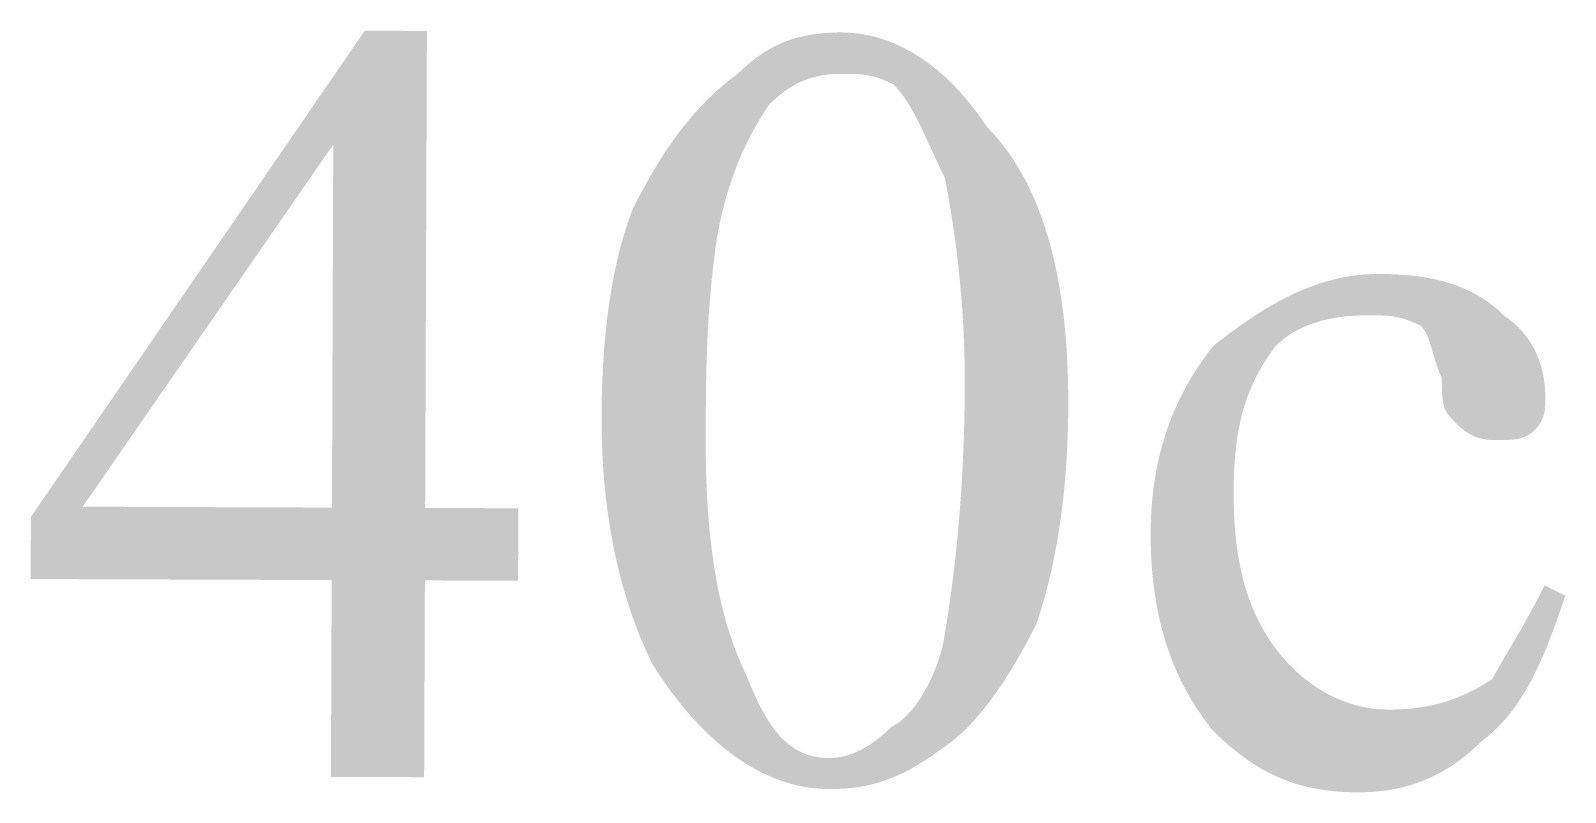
# Model space of a CAD drawing. Header units: millimetres. Extents: x -125 to 146, y -26 to 163.
# Drawn here: x -23.59 to -17.31, y -1.62 to 1.5 of the extents above; entities that cross this region are included whole.
import ezdxf

# ---------------------------------------------------------------- set-up
doc = ezdxf.new("R2010")
doc.units = ezdxf.units.MM
doc.header["$MEASUREMENT"] = 0
doc.layers.get('0').update_dxf_attribs({"color": 255, "linetype": 'CONTINUOUS'})

msp = doc.modelspace()

# ---------------------------------------------------------------- hatches: boundary and pattern name
at = {"true_color": 0x000007}
h = msp.add_hatch(color=7, dxfattribs=at)
h.paths.add_polyline_path([(-21.594, -0.4548), (-21.5951, -0.7511), (-21.9761, -0.7497), (-21.9791, -1.5541), (-22.3601, -1.5526), (-22.3571, -0.7483), (-23.5874, -0.7438), (-23.5865, -0.4898), (-22.2218, 1.4975), (-21.9678, 1.4966), (-21.975, -0.4534)])
h.paths.add_polyline_path([(-22.356, -0.452), (-22.3505, 1.0323), (-23.3747, -0.4482)])
h = msp.add_hatch(color=7, dxfattribs=at)
h.paths.add_polyline_path([(-21.2539, -0.0751), (-21.2536, -0.0326), (-21.2528, 0.0093), (-21.2515, 0.0507), (-21.2498, 0.0916), (-21.2477, 0.132), (-21.2451, 0.1718), (-21.2421, 0.2111), (-21.2386, 0.2497), (-21.2347, 0.2878), (-21.2304, 0.3252), (-21.2256, 0.362), (-21.2204, 0.3981), (-21.2148, 0.4335), (-21.2087, 0.4683), (-21.2022, 0.5023), (-21.1952, 0.5356), (-21.1878, 0.5682), (-21.18, 0.6), (-21.1717, 0.631), (-21.163, 0.6612), (-21.1539, 0.6906), (-21.1443, 0.7192), (-21.1343, 0.7469), (-21.1238, 0.7738), (-21.1078, 0.805), (-21.0918, 0.8354), (-21.0758, 0.865), (-21.0597, 0.8937), (-21.0435, 0.9216), (-21.0272, 0.9487), (-21.0108, 0.9751), (-20.9943, 1.0006), (-20.9776, 1.0255), (-20.9608, 1.0496), (-20.9437, 1.0731), (-20.9265, 1.0958), (-20.909, 1.1179), (-20.8913, 1.1394), (-20.8733, 1.1602), (-20.855, 1.1804), (-20.8364, 1.2001), (-20.8174, 1.2191), (-20.7981, 1.2376), (-20.7785, 1.2556), (-20.7584, 1.2731), (-20.738, 1.29), (-20.7171, 1.3065), (-20.6958, 1.3225), (-20.6799, 1.3379), (-20.6639, 1.3524), (-20.6479, 1.3661), (-20.6319, 1.3789), (-20.6158, 1.391), (-20.5996, 1.4022), (-20.5833, 1.4127), (-20.5669, 1.4224), (-20.5503, 1.4314), (-20.5335, 1.4396), (-20.5166, 1.4472), (-20.4995, 1.4541), (-20.4822, 1.4603), (-20.4646, 1.4659), (-20.4468, 1.4709), (-20.4287, 1.4752), (-20.4103, 1.479), (-20.3916, 1.4821), (-20.3726, 1.4848), (-20.3532, 1.4869), (-20.3334, 1.4885), (-20.3133, 1.4895), (-20.2928, 1.4901), (-20.2718, 1.4903), (-20.2454, 1.4895), (-20.219, 1.4875), (-20.1926, 1.484), (-20.1662, 1.4793), (-20.14, 1.4733), (-20.1138, 1.4659), (-20.0878, 1.4572), (-20.0619, 1.4472), (-20.0361, 1.4358), (-20.0106, 1.4232), (-19.9852, 1.4092), (-19.96, 1.3939), (-19.935, 1.3773), (-19.9103, 1.3593), (-19.8858, 1.34), (-19.8617, 1.3194), (-19.8378, 1.2975), (-19.8142, 1.2743), (-19.791, 1.2497), (-19.7682, 1.2238), (-19.7457, 1.1966), (-19.7235, 1.1681), (-19.7019, 1.1383), (-19.6806, 1.1071), (-19.6498, 1.0744), (-19.6208, 1.0399), (-19.5935, 1.0038), (-19.5678, 0.9662), (-19.5438, 0.9269), (-19.5213, 0.8863), (-19.5004, 0.8441), (-19.481, 0.8006), (-19.4631, 0.7558), (-19.4466, 0.7097), (-19.4315, 0.6624), (-19.4178, 0.614), (-19.4054, 0.5645), (-19.3943, 0.5139), (-19.3845, 0.4623), (-19.3759, 0.4098), (-19.3684, 0.3565), (-19.3621, 0.3023), (-19.3569, 0.2473), (-19.3527, 0.1916), (-19.3496, 0.1353), (-19.3475, 0.0783), (-19.3464, 0.0208), (-19.3461, -0.0371), (-19.3465, -0.0796), (-19.3473, -0.1215), (-19.3486, -0.163), (-19.3503, -0.204), (-19.3524, -0.2446), (-19.355, -0.2847), (-19.358, -0.3243), (-19.3615, -0.3635), (-19.3654, -0.4022), (-19.3697, -0.4405), (-19.3745, -0.4782), (-19.3797, -0.5156), (-19.3853, -0.5525), (-19.3914, -0.5889), (-19.3979, -0.6248), (-19.4049, -0.6604), (-19.4123, -0.6954), (-19.4201, -0.73), (-19.4284, -0.7642), (-19.4372, -0.7979), (-19.4463, -0.8312), (-19.4559, -0.864), (-19.466, -0.8964), (-19.4764, -0.9283), (-19.4924, -0.9596), (-19.5084, -0.9899), (-19.5244, -1.0194), (-19.5404, -1.048), (-19.5564, -1.0757), (-19.5723, -1.1026), (-19.5883, -1.1285), (-19.6043, -1.1536), (-19.6202, -1.1778), (-19.6362, -1.2011), (-19.6522, -1.2236), (-19.6681, -1.2451), (-19.6841, -1.2658), (-19.7, -1.2856), (-19.716, -1.3045), (-19.7319, -1.3225), (-19.7478, -1.3396), (-19.7638, -1.3559), (-19.7797, -1.3712), (-19.7956, -1.3857), (-19.8116, -1.3994), (-19.8275, -1.4121), (-19.8434, -1.4239), (-19.8593, -1.4349), (-19.8803, -1.4503), (-19.9009, -1.4648), (-19.9212, -1.4784), (-19.9411, -1.4912), (-19.9607, -1.5033), (-19.98, -1.5145), (-19.9991, -1.5249), (-20.018, -1.5347), (-20.0368, -1.5436), (-20.0555, -1.5519), (-20.0741, -1.5594), (-20.0926, -1.5663), (-20.1112, -1.5725), (-20.1298, -1.5781), (-20.1484, -1.5831), (-20.1672, -1.5874), (-20.1861, -1.5912), (-20.2052, -1.5944), (-20.2245, -1.597), (-20.2441, -1.5991), (-20.2639, -1.6007), (-20.2841, -1.6018), (-20.3047, -1.6024), (-20.3256, -1.6025), (-20.3574, -1.6015), (-20.3891, -1.5987), (-20.4207, -1.5942), (-20.4524, -1.5879), (-20.4839, -1.5799), (-20.5154, -1.5701), (-20.5467, -1.5585), (-20.5779, -1.5451), (-20.609, -1.53), (-20.6399, -1.5131), (-20.6706, -1.4945), (-20.7012, -1.4741), (-20.7315, -1.452), (-20.7616, -1.428), (-20.7914, -1.4023), (-20.821, -1.3749), (-20.8503, -1.3457), (-20.8793, -1.3147), (-20.908, -1.282), (-20.9363, -1.2475), (-20.9643, -1.2112), (-20.992, -1.1732), (-21.0192, -1.1334), (-21.046, -1.0918), (-21.0616, -1.0596), (-21.0766, -1.0265), (-21.0912, -0.9925), (-21.1053, -0.9576), (-21.1189, -0.9218), (-21.1319, -0.8851), (-21.1444, -0.8476), (-21.1563, -0.8092), (-21.1676, -0.7699), (-21.1783, -0.7297), (-21.1884, -0.6887), (-21.1978, -0.6468), (-21.2066, -0.604), (-21.2147, -0.5603), (-21.2221, -0.5157), (-21.2288, -0.4703), (-21.2347, -0.4239), (-21.2398, -0.3767), (-21.2442, -0.3287), (-21.2478, -0.2797), (-21.2506, -0.2299), (-21.2526, -0.1791), (-21.2537, -0.1275)])
h.paths.add_polyline_path([(-20.8283, -0.1613), (-20.8282, -0.2087), (-20.8277, -0.2557), (-20.8267, -0.3021), (-20.8252, -0.3481), (-20.8232, -0.3936), (-20.8207, -0.4385), (-20.8176, -0.4829), (-20.814, -0.5267), (-20.8097, -0.5699), (-20.8048, -0.6125), (-20.7994, -0.6545), (-20.7932, -0.6959), (-20.7864, -0.7366), (-20.7789, -0.7766), (-20.7708, -0.816), (-20.7619, -0.8546), (-20.7522, -0.8924), (-20.7418, -0.9296), (-20.7307, -0.9659), (-20.7187, -1.0015), (-20.7059, -1.0363), (-20.6923, -1.0702), (-20.6779, -1.1033), (-20.6625, -1.1356), (-20.6521, -1.1616), (-20.6415, -1.1868), (-20.6309, -1.211), (-20.6202, -1.2343), (-20.6093, -1.2567), (-20.5983, -1.278), (-20.587, -1.2984), (-20.5754, -1.3178), (-20.5636, -1.3361), (-20.5514, -1.3534), (-20.5388, -1.3697), (-20.5259, -1.3848), (-20.5125, -1.3989), (-20.4986, -1.4118), (-20.4842, -1.4236), (-20.4692, -1.4342), (-20.4537, -1.4437), (-20.4375, -1.4519), (-20.4207, -1.459), (-20.4031, -1.4648), (-20.3848, -1.4694), (-20.3657, -1.4727), (-20.3459, -1.4748), (-20.3251, -1.4755), (-20.3146, -1.4753), (-20.304, -1.4747), (-20.2934, -1.4736), (-20.2828, -1.4721), (-20.2722, -1.4702), (-20.2616, -1.4678), (-20.251, -1.465), (-20.2404, -1.4617), (-20.2298, -1.458), (-20.2192, -1.4538), (-20.2086, -1.4493), (-20.198, -1.4442), (-20.1874, -1.4388), (-20.1768, -1.4328), (-20.1662, -1.4265), (-20.1556, -1.4197), (-20.145, -1.4125), (-20.1344, -1.4048), (-20.1238, -1.3967), (-20.1131, -1.3881), (-20.1025, -1.3791), (-20.0919, -1.3697), (-20.0813, -1.3598), (-20.0707, -1.3494), (-20.0601, -1.3438), (-20.0495, -1.3372), (-20.0389, -1.3298), (-20.0284, -1.3216), (-20.018, -1.3125), (-20.0077, -1.3027), (-19.9974, -1.2921), (-19.9873, -1.2808), (-19.9774, -1.2687), (-19.9676, -1.2559), (-19.9579, -1.2424), (-19.9485, -1.2282), (-19.9393, -1.2133), (-19.9303, -1.1979), (-19.9216, -1.1817), (-19.9132, -1.165), (-19.9051, -1.1477), (-19.8972, -1.1298), (-19.8897, -1.1114), (-19.8825, -1.0924), (-19.8758, -1.0729), (-19.8693, -1.0529), (-19.8633, -1.0325), (-19.8578, -1.0116), (-19.8523, -0.9794), (-19.847, -0.9463), (-19.8416, -0.9123), (-19.8363, -0.8774), (-19.831, -0.8415), (-19.8259, -0.8046), (-19.8209, -0.7667), (-19.8159, -0.7278), (-19.8112, -0.6879), (-19.8065, -0.6469), (-19.8021, -0.6048), (-19.7979, -0.5617), (-19.7939, -0.5174), (-19.7901, -0.472), (-19.7865, -0.4254), (-19.7833, -0.3776), (-19.7803, -0.3287), (-19.7777, -0.2785), (-19.7753, -0.2271), (-19.7733, -0.1745), (-19.7717, -0.1205), (-19.7704, -0.0653), (-19.7696, -0.0088), (-19.7692, 0.0491), (-19.7692, 0.0912), (-19.7697, 0.1329), (-19.7706, 0.174), (-19.7719, 0.2147), (-19.7735, 0.2549), (-19.7755, 0.2945), (-19.7779, 0.3336), (-19.7805, 0.3721), (-19.7835, 0.4101), (-19.7867, 0.4474), (-19.7902, 0.4841), (-19.7939, 0.5201), (-19.7978, 0.5555), (-19.802, 0.5903), (-19.8063, 0.6243), (-19.8108, 0.6576), (-19.8155, 0.6902), (-19.8203, 0.722), (-19.8252, 0.753), (-19.8301, 0.7833), (-19.8352, 0.8127), (-19.8403, 0.8414), (-19.8455, 0.8692), (-19.8507, 0.8961), (-19.861, 0.9171), (-19.8709, 0.9376), (-19.8804, 0.9577), (-19.8896, 0.9774), (-19.8985, 0.9966), (-19.9071, 1.0153), (-19.9156, 1.0337), (-19.9238, 1.0516), (-19.9319, 1.069), (-19.9399, 1.086), (-19.9478, 1.1026), (-19.9557, 1.1187), (-19.9636, 1.1344), (-19.9715, 1.1496), (-19.9795, 1.1644), (-19.9876, 1.1788), (-19.9959, 1.1927), (-20.0043, 1.2062), (-20.013, 1.2192), (-20.0219, 1.2318), (-20.0311, 1.244), (-20.0407, 1.2557), (-20.0506, 1.267), (-20.061, 1.2778), (-20.0713, 1.283), (-20.0813, 1.2876), (-20.0908, 1.2919), (-20.1001, 1.2958), (-20.109, 1.2994), (-20.1177, 1.3025), (-20.1262, 1.3054), (-20.1345, 1.3079), (-20.1427, 1.3101), (-20.1507, 1.3121), (-20.1587, 1.3138), (-20.1666, 1.3153), (-20.1746, 1.3165), (-20.1826, 1.3176), (-20.1906, 1.3184), (-20.1988, 1.3191), (-20.2071, 1.3197), (-20.2156, 1.3201), (-20.2243, 1.3204), (-20.2333, 1.3206), (-20.2425, 1.3208), (-20.2521, 1.3209), (-20.2621, 1.3209), (-20.2725, 1.321), (-20.2881, 1.3208), (-20.3034, 1.3202), (-20.3182, 1.3191), (-20.3326, 1.3177), (-20.3467, 1.3157), (-20.3605, 1.3134), (-20.3739, 1.3105), (-20.387, 1.3073), (-20.3998, 1.3036), (-20.4123, 1.2994), (-20.4246, 1.2948), (-20.4366, 1.2898), (-20.4484, 1.2844), (-20.4601, 1.2784), (-20.4715, 1.2721), (-20.4828, 1.2653), (-20.4939, 1.2581), (-20.5049, 1.2504), (-20.5158, 1.2423), (-20.5266, 1.2337), (-20.5373, 1.2247), (-20.548, 1.2153), (-20.5586, 1.2054), (-20.5693, 1.1951), (-20.5799, 1.179), (-20.5905, 1.1625), (-20.6011, 1.1455), (-20.6116, 1.128), (-20.6221, 1.11), (-20.6325, 1.0914), (-20.6428, 1.0724), (-20.6529, 1.0527), (-20.6629, 1.0324), (-20.6727, 1.0116), (-20.6824, 0.9901), (-20.6918, 0.968), (-20.701, 0.9452), (-20.71, 0.9217), (-20.7188, 0.8975), (-20.7272, 0.8727), (-20.7354, 0.847), (-20.7433, 0.8207), (-20.7508, 0.7935), (-20.758, 0.7656), (-20.7648, 0.7368), (-20.7713, 0.7072), (-20.7773, 0.6768), (-20.783, 0.6455), (-20.7882, 0.6087), (-20.793, 0.5723), (-20.7973, 0.5363), (-20.8013, 0.5007), (-20.805, 0.4655), (-20.8082, 0.4306), (-20.8112, 0.396), (-20.8138, 0.3617), (-20.8161, 0.3277), (-20.8182, 0.294), (-20.82, 0.2605), (-20.8216, 0.2273), (-20.8229, 0.1942), (-20.824, 0.1614), (-20.825, 0.1287), (-20.8258, 0.0961), (-20.8264, 0.0637), (-20.8269, 0.0314), (-20.8273, -0.0008), (-20.8276, -0.033), (-20.8278, -0.0651), (-20.828, -0.0972), (-20.8282, -0.1292)])
msp.add_hatch(color=7, dxfattribs=at).paths.add_polyline_path([(-17.3143, -0.8119), (-17.3251, -0.8438), (-17.3358, -0.8751), (-17.3466, -0.9059), (-17.3575, -0.9362), (-17.3686, -0.9659), (-17.3798, -0.9951), (-17.3913, -1.0238), (-17.403, -1.0518), (-17.415, -1.0792), (-17.4274, -1.106), (-17.4401, -1.1322), (-17.4532, -1.1577), (-17.4668, -1.1825), (-17.4808, -1.2067), (-17.4953, -1.2301), (-17.5104, -1.2528), (-17.5261, -1.2747), (-17.5424, -1.2959), (-17.5593, -1.3163), (-17.5769, -1.3359), (-17.5953, -1.3547), (-17.6145, -1.3727), (-17.6344, -1.3898), (-17.6552, -1.406), (-17.6765, -1.4264), (-17.6977, -1.4456), (-17.719, -1.4635), (-17.7403, -1.4802), (-17.7617, -1.4957), (-17.783, -1.51), (-17.8044, -1.5233), (-17.8257, -1.5355), (-17.8471, -1.5467), (-17.8684, -1.5569), (-17.8898, -1.5661), (-17.9112, -1.5744), (-17.9325, -1.5818), (-17.9539, -1.5884), (-17.9752, -1.5942), (-17.9966, -1.5992), (-18.0179, -1.6034), (-18.0392, -1.607), (-18.0605, -1.6099), (-18.0818, -1.6122), (-18.103, -1.6139), (-18.1242, -1.615), (-18.1455, -1.6156), (-18.1666, -1.6158), (-18.1979, -1.6152), (-18.2284, -1.6138), (-18.2581, -1.6115), (-18.2869, -1.6083), (-18.3151, -1.6042), (-18.3425, -1.5993), (-18.3693, -1.5934), (-18.3954, -1.5867), (-18.421, -1.5791), (-18.446, -1.5706), (-18.4705, -1.5613), (-18.4945, -1.5511), (-18.518, -1.54), (-18.5412, -1.528), (-18.564, -1.5151), (-18.5864, -1.5013), (-18.6086, -1.4867), (-18.6304, -1.4712), (-18.6521, -1.4548), (-18.6736, -1.4375), (-18.6949, -1.4194), (-18.7161, -1.4003), (-18.7373, -1.3804), (-18.7584, -1.3596), (-18.779, -1.3328), (-18.7987, -1.3056), (-18.8176, -1.2778), (-18.8356, -1.2496), (-18.8527, -1.2208), (-18.8689, -1.1914), (-18.8842, -1.1615), (-18.8986, -1.131), (-18.9122, -1.1), (-18.9249, -1.0683), (-18.9366, -1.036), (-18.9475, -1.003), (-18.9576, -0.9694), (-18.9667, -0.9351), (-18.9749, -0.9002), (-18.9823, -0.8645), (-18.9888, -0.8281), (-18.9944, -0.7909), (-18.9991, -0.753), (-19.0029, -0.7144), (-19.0059, -0.6749), (-19.0079, -0.6347), (-19.0091, -0.5936), (-19.0094, -0.5517), (-19.0088, -0.5149), (-19.0073, -0.4785), (-19.005, -0.4426), (-19.0018, -0.4071), (-18.9977, -0.372), (-18.9927, -0.3374), (-18.9868, -0.3033), (-18.9801, -0.2696), (-18.9725, -0.2363), (-18.964, -0.2035), (-18.9546, -0.1711), (-18.9443, -0.1392), (-18.9332, -0.1077), (-18.9212, -0.0766), (-18.9083, -0.046), (-18.8945, -0.0159), (-18.8798, 0.0138), (-18.8643, 0.0431), (-18.8479, 0.0719), (-18.8306, 0.1003), (-18.8124, 0.1282), (-18.7933, 0.1557), (-18.7734, 0.1828), (-18.7526, 0.2094), (-18.726, 0.2302), (-18.6995, 0.2506), (-18.6729, 0.2704), (-18.6462, 0.2897), (-18.6195, 0.3084), (-18.5927, 0.3265), (-18.5658, 0.344), (-18.5388, 0.3607), (-18.5116, 0.3767), (-18.4842, 0.3919), (-18.4567, 0.4063), (-18.429, 0.4198), (-18.401, 0.4325), (-18.3729, 0.4443), (-18.3444, 0.4551), (-18.3157, 0.4649), (-18.2867, 0.4737), (-18.2574, 0.4814), (-18.2278, 0.488), (-18.1978, 0.4935), (-18.1675, 0.4978), (-18.1368, 0.5008), (-18.1057, 0.5027), (-18.0741, 0.5032), (-18.0476, 0.5029), (-18.0215, 0.5021), (-17.9959, 0.5008), (-17.9707, 0.4991), (-17.946, 0.4968), (-17.9218, 0.494), (-17.8981, 0.4907), (-17.8748, 0.4868), (-17.8519, 0.4823), (-17.8296, 0.4772), (-17.8077, 0.4715), (-17.7862, 0.4651), (-17.7652, 0.4581), (-17.7447, 0.4504), (-17.7246, 0.442), (-17.705, 0.4329), (-17.6858, 0.423), (-17.667, 0.4124), (-17.6488, 0.401), (-17.6309, 0.3889), (-17.6136, 0.3759), (-17.5966, 0.3621), (-17.5802, 0.3475), (-17.5641, 0.332), (-17.5487, 0.3211), (-17.5342, 0.3098), (-17.5205, 0.2982), (-17.5076, 0.2861), (-17.4956, 0.2737), (-17.4843, 0.2609), (-17.4739, 0.2478), (-17.4641, 0.2344), (-17.4551, 0.2207), (-17.4469, 0.2067), (-17.4393, 0.1925), (-17.4324, 0.178), (-17.4262, 0.1634), (-17.4206, 0.1485), (-17.4156, 0.1334), (-17.4113, 0.1182), (-17.4075, 0.1028), (-17.4043, 0.0873), (-17.4016, 0.0717), (-17.3995, 0.056), (-17.3979, 0.0402), (-17.3968, 0.0244), (-17.3962, 0.0086), (-17.396, -0.0073), (-17.3961, -0.0126), (-17.3961, -0.0179), (-17.3962, -0.0232), (-17.3963, -0.0285), (-17.3965, -0.0338), (-17.3968, -0.0391), (-17.3972, -0.0443), (-17.3978, -0.0496), (-17.3984, -0.0549), (-17.3993, -0.0602), (-17.4003, -0.0655), (-17.4016, -0.0708), (-17.403, -0.0761), (-17.4047, -0.0814), (-17.4067, -0.0866), (-17.4089, -0.0919), (-17.4114, -0.0972), (-17.4142, -0.1025), (-17.4174, -0.1078), (-17.4209, -0.113), (-17.4248, -0.1183), (-17.4291, -0.1236), (-17.4337, -0.1289), (-17.4388, -0.1341), (-17.4442, -0.1392), (-17.4495, -0.1438), (-17.4548, -0.1481), (-17.4603, -0.1519), (-17.4658, -0.1554), (-17.4713, -0.1585), (-17.477, -0.1613), (-17.4828, -0.1638), (-17.4888, -0.166), (-17.4949, -0.1679), (-17.5013, -0.1695), (-17.5078, -0.1709), (-17.5145, -0.1721), (-17.5215, -0.1731), (-17.5287, -0.1739), (-17.5362, -0.1746), (-17.544, -0.175), (-17.5521, -0.1754), (-17.5605, -0.1756), (-17.5693, -0.1758), (-17.5785, -0.1759), (-17.588, -0.1759), (-17.598, -0.1759), (-17.6083, -0.1759), (-17.6187, -0.1756), (-17.6286, -0.1749), (-17.6382, -0.1738), (-17.6473, -0.1724), (-17.6561, -0.1705), (-17.6645, -0.1684), (-17.6726, -0.1659), (-17.6804, -0.163), (-17.6879, -0.1599), (-17.6951, -0.1565), (-17.7021, -0.1529), (-17.7088, -0.149), (-17.7153, -0.1449), (-17.7216, -0.1406), (-17.7277, -0.1361), (-17.7336, -0.1315), (-17.7394, -0.1267), (-17.7451, -0.1218), (-17.7506, -0.1167), (-17.7561, -0.1116), (-17.7614, -0.1064), (-17.7668, -0.1012), (-17.7721, -0.0959), (-17.7773, -0.0906), (-17.7824, -0.0853), (-17.787, -0.0799), (-17.7913, -0.0746), (-17.7951, -0.0691), (-17.7986, -0.0636), (-17.8017, -0.0581), (-17.8045, -0.0524), (-17.807, -0.0466), (-17.8092, -0.0406), (-17.8111, -0.0345), (-17.8127, -0.0281), (-17.8141, -0.0216), (-17.8153, -0.0149), (-17.8163, -0.0079), (-17.8171, -0.0007), (-17.8178, 0.0068), (-17.8182, 0.0146), (-17.8186, 0.0227), (-17.8188, 0.0311), (-17.819, 0.0399), (-17.8191, 0.0491), (-17.8191, 0.0586), (-17.8191, 0.0686), (-17.8191, 0.0789), (-17.8241, 0.0895), (-17.8287, 0.1001), (-17.833, 0.1106), (-17.8369, 0.1211), (-17.8406, 0.1315), (-17.844, 0.1419), (-17.8472, 0.1521), (-17.8502, 0.1621), (-17.8531, 0.1721), (-17.8559, 0.1818), (-17.8586, 0.1914), (-17.8613, 0.2008), (-17.864, 0.2099), (-17.8667, 0.2189), (-17.8696, 0.2275), (-17.8726, 0.2359), (-17.8757, 0.244), (-17.8791, 0.2518), (-17.8827, 0.2592), (-17.8865, 0.2663), (-17.8907, 0.2731), (-17.8953, 0.2794), (-17.9002, 0.2854), (-17.9056, 0.2909), (-17.9159, 0.296), (-17.9259, 0.3007), (-17.9355, 0.305), (-17.9447, 0.3089), (-17.9537, 0.3124), (-17.9624, 0.3156), (-17.9709, 0.3184), (-17.9792, 0.321), (-17.9873, 0.3232), (-17.9954, 0.3252), (-18.0033, 0.3269), (-18.0113, 0.3283), (-18.0192, 0.3296), (-18.0272, 0.3306), (-18.0352, 0.3315), (-18.0434, 0.3322), (-18.0517, 0.3327), (-18.0602, 0.3332), (-18.0689, 0.3335), (-18.0779, 0.3337), (-18.0872, 0.3338), (-18.0968, 0.3339), (-18.1067, 0.334), (-18.1171, 0.334), (-18.138, 0.3339), (-18.1585, 0.3333), (-18.1786, 0.3323), (-18.1982, 0.3308), (-18.2174, 0.3289), (-18.2362, 0.3265), (-18.2545, 0.3237), (-18.2724, 0.3205), (-18.2898, 0.3168), (-18.3068, 0.3127), (-18.3233, 0.3081), (-18.3395, 0.3031), (-18.3551, 0.2976), (-18.3704, 0.2918), (-18.3852, 0.2854), (-18.3995, 0.2786), (-18.4134, 0.2714), (-18.4269, 0.2637), (-18.44, 0.2556), (-18.4526, 0.2471), (-18.4647, 0.2381), (-18.4764, 0.2286), (-18.4877, 0.2188), (-18.4986, 0.2084), (-18.5141, 0.1873), (-18.5287, 0.1662), (-18.5425, 0.1449), (-18.5555, 0.1236), (-18.5677, 0.1021), (-18.5791, 0.0804), (-18.5897, 0.0585), (-18.5995, 0.0363), (-18.6087, 0.0139), (-18.6171, -0.0089), (-18.6248, -0.0321), (-18.6318, -0.0557), (-18.6382, -0.0797), (-18.6439, -0.1042), (-18.649, -0.1292), (-18.6536, -0.1547), (-18.6575, -0.1809), (-18.6608, -0.2077), (-18.6636, -0.2351), (-18.6659, -0.2633), (-18.6677, -0.2922), (-18.6689, -0.3218), (-18.6697, -0.3523), (-18.6701, -0.3836), (-18.67, -0.4151), (-18.6694, -0.4462), (-18.6684, -0.4769), (-18.6668, -0.5071), (-18.6648, -0.5369), (-18.6622, -0.5662), (-18.659, -0.5952), (-18.6553, -0.6236), (-18.651, -0.6517), (-18.6461, -0.6793), (-18.6405, -0.7065), (-18.6343, -0.7333), (-18.6275, -0.7597), (-18.6199, -0.7856), (-18.6117, -0.8111), (-18.6028, -0.8362), (-18.5931, -0.8609), (-18.5826, -0.8851), (-18.5714, -0.9089), (-18.5594, -0.9323), (-18.5466, -0.9553), (-18.533, -0.9779), (-18.5185, -1.0001), (-18.5031, -1.0219), (-18.4871, -1.0427), (-18.4707, -1.0626), (-18.4538, -1.0816), (-18.4366, -1.0997), (-18.419, -1.117), (-18.401, -1.1334), (-18.3827, -1.1489), (-18.3641, -1.1635), (-18.3452, -1.1772), (-18.326, -1.1901), (-18.3065, -1.2021), (-18.2869, -1.2132), (-18.2669, -1.2234), (-18.2468, -1.2327), (-18.2265, -1.2412), (-18.206, -1.2487), (-18.1854, -1.2554), (-18.1647, -1.2612), (-18.1438, -1.2662), (-18.1228, -1.2702), (-18.1018, -1.2734), (-18.0807, -1.2757), (-18.0595, -1.2771), (-18.0384, -1.2776), (-18.0171, -1.2774), (-17.9963, -1.2769), (-17.9759, -1.2758), (-17.9559, -1.2744), (-17.9363, -1.2725), (-17.9171, -1.2701), (-17.8982, -1.2673), (-17.8797, -1.2641), (-17.8614, -1.2604), (-17.8435, -1.2563), (-17.8258, -1.2517), (-17.8084, -1.2467), (-17.7912, -1.2412), (-17.7743, -1.2353), (-17.7575, -1.229), (-17.7409, -1.2222), (-17.7244, -1.215), (-17.7081, -1.2074), (-17.6919, -1.1993), (-17.6758, -1.1907), (-17.6598, -1.1818), (-17.6438, -1.1723), (-17.6279, -1.1625), (-17.6119, -1.1522), (-17.6064, -1.1414), (-17.6004, -1.1302), (-17.594, -1.1185), (-17.5873, -1.1064), (-17.5801, -1.0938), (-17.5726, -1.0808), (-17.5648, -1.0674), (-17.5567, -1.0535), (-17.5483, -1.0391), (-17.5396, -1.0244), (-17.5306, -1.0091), (-17.5214, -0.9934), (-17.512, -0.9773), (-17.5023, -0.9607), (-17.4925, -0.9436), (-17.4825, -0.9261), (-17.4724, -0.9081), (-17.4621, -0.8897), (-17.4518, -0.8708), (-17.4413, -0.8514), (-17.4308, -0.8316), (-17.4202, -0.8113), (-17.4095, -0.7905), (-17.3989, -0.7693)])

doc.saveas('drawing.dxf')
